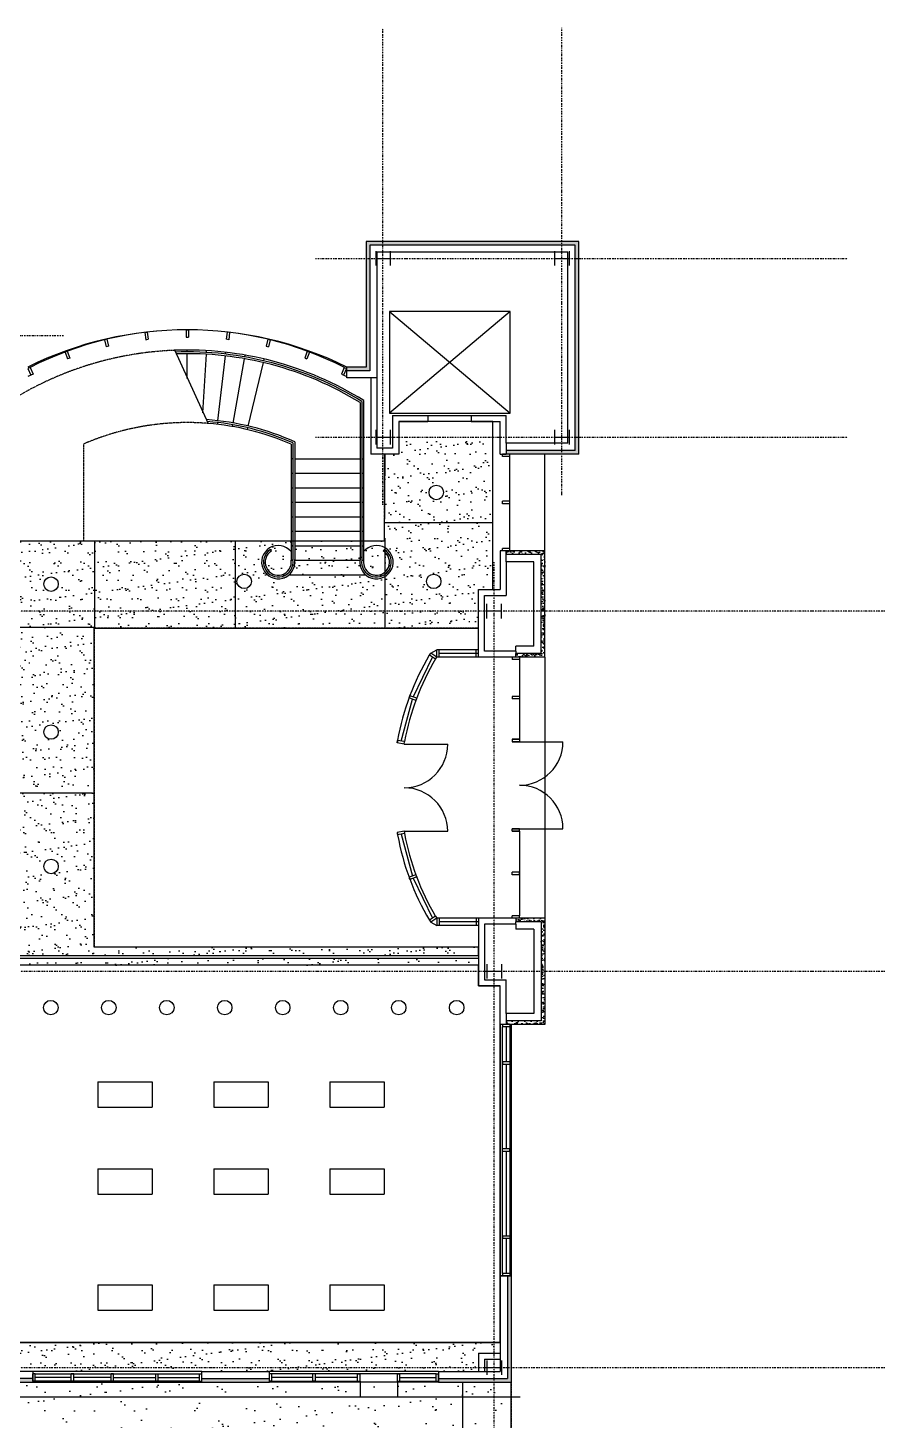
# Model space of a CAD drawing. Header units: inches. Extents: x -37 to 8263, y -3768 to 3636.
# Drawn here: x 4400 to 5103, y -2625 to -1473 of the extents above; entities that cross this region are included whole.
import ezdxf

# ---------------------------------------------------------------- set-up
doc = ezdxf.new("R2010")
doc.units = ezdxf.units.IN
doc.header["$MEASUREMENT"] = 0
doc.linetypes.add('D2', pattern=[0.15625, 0.0625, -0.09375])
doc.linetypes.add('DASHDOTX2', pattern=[2, 1, -0.5, 0, -0.5])
for name, color, linetype in [('CEILING', 1, 'Continuous'), ('DOORS', 2, 'Continuous'), ('ELECTRICAL', 5, 'Continuous'), ('EQUIPMENT', 7, 'Continuous'), ('MECHANICAL', 5, 'Continuous'), ('MILLWORK', 2, 'Continuous'), ('poche', 1, 'Continuous'), ('SITE', 1, 'Continuous'), ('STAIRS', 2, 'Continuous'), ('STRUCTURE', 1, 'DASHDOTX2'), ('WALLS', 4, 'Continuous'), ('WINDOWS', 2, 'Continuous')]:
    doc.layers.add(name, color=color, linetype=linetype)
pattern_1 = [(37.5, (3176.1406, -2886.3455), (-0.1259867, 3.8536475), [0, -3.04, 0, -3.4, 0, -3.25]), (7.5, (3176.1406, -2886.3455), (3.539553, 5.644292), [0, -1.64, 0, -2.74, 0, -1.05]), (327.5, (3173.6806, -2886.3455), (6.2282837, 0.011318), [0, -1, 0, -3.6, 0, -4.7]), (317.5, (3173.6806, -2886.3455), (6.012253, 1.755351), [0, -0.5, 0, -2.36, 0, -2.7])]

# ---------------------------------------------------------------- blocks, each defined once
blk = doc.blocks.new('12in CAN')
at = {"layer": 'ELECTRICAL', "linetype": 'Continuous'}
blk.add_circle((0, 0), 6, dxfattribs=at)
blk = doc.blocks.new("4' FLOURO")
at = {"layer": 'ELECTRICAL', "linetype": 'Continuous'}
for p, q in [((1.5, -1.5), (46.5, -1.5)), ((1.5, -1.5), (1.5, -22.5)), ((46.5, -1.5), (46.5, -22.5)), ((1.5, -22.5), (46.5, -22.5))]:
    blk.add_line(p, q, dxfattribs=at)

msp = doc.modelspace()

# ---------------------------------------------------------------- hatches: boundary and pattern name
at = {"layer": 'CEILING'}
h = msp.add_hatch(dxfattribs=at)
h.set_pattern_fill('AR-SAND', color=256, scale=8, style=0)
h.paths.add_polyline_path([(4785.3, -1811.8), (4707.3, -1811.8), (4707.3, -1825.8), (4695.8, -1825.8), (4695.3, -1897.8), (4383.3, -1897.8), (4383.3, -1955.8), (4773.3, -1955.8), (4773.3, -1937.8), (4785.3, -1937.8)])
h.paths.add_polyline_path([(4732.4, -1857.5, -1), (4744.4, -1857.5, -1)], flags=16)
h.paths.add_polyline_path([(4742.3, -1931.1, -1), (4730.3, -1931.1, -1)], flags=16)
h.paths.add_polyline_path([(4585.4, -1931.1, -1), (4573.4, -1931.1, -1)], flags=16)
h.paths.add_polyline_path([(4425.5, -1933.4, -1), (4413.5, -1933.4, -1)], flags=16)
h.paths.add_polyline_path([(4773.3, -1955.8), (4383.3, -1955.8), (4383.3, -2240.8), (4773.3, -2240.8), (4773.3, -2233.8), (4455.3, -2233.8), (4455.3, -1969.8), (4773.3, -1969.8)])
h.paths.add_polyline_path([(4425.5, -2055.8, -1), (4413.5, -2055.8, -1)], flags=16)
h.paths.add_polyline_path([(4425.5, -2167, -1), (4413.5, -2167, -1)], flags=16)
h.paths.add_polyline_path([(4381.3, -2004.8), (4375.3, -2004.8), (4375.3, -2240.8), (4381.3, -2240.8)])
h.paths.add_polyline_path([(4383.3, -2004.8), (4381.3, -2004.8), (4381.3, -2240.8), (4383.3, -2240.8)])
h.paths.add_polyline_path([(4773.3, -2242.8), (4383.3, -2242.8), (4383.3, -2248.8), (4773.3, -2248.8)])
h = msp.add_hatch(dxfattribs=at)
h.set_pattern_fill('AR-SAND', color=256, scale=8, style=0)
h.paths.add_polyline_path([(4773.3, -2581.8), (4773.3, -2569.8), (4786.3, -2569.8), (4786.3, -2560.8), (4370.3, -2560.8), (4370.3, -2568.8), (4383.3, -2568.8), (4383.3, -2581.8)])
h = msp.add_hatch(dxfattribs=at)
h.set_pattern_fill('AR-SAND', color=256, scale=8, style=0)
h.paths.add_polyline_path([(4773.3, -2581.8), (4383.3, -2581.8), (4383.3, -2584.8), (4404.3, -2584.8), (4544.3, -2584.8), (4600.3, -2584.8), (4740.3, -2584.8), (4773.3, -2584.8)])
h = msp.add_hatch(dxfattribs=at)
h.set_pattern_fill('AR-SAND', color=2, scale=16, style=0)
h.paths.add_polyline_path([(3934.3, -2593.8), (3920.3, -2593.8), (3920.3, -2801.8), (3934.3, -2801.8)])
h.paths.add_polyline_path([(3934.3, -2801.8), (3960.3, -2801.8), (3960.3, -2593.8), (3934.3, -2593.8)])
h.paths.add_polyline_path([(3988.3, -2592.8), (3988.3, -2593.8), (3960.3, -2593.8), (3960.3, -2801.8), (4328.3, -2801.8), (4328.3, -2592.8), (4184.3, -2592.8), (4184.3, -2593.8), (4128.3, -2593.8), (4128.3, -2592.8)])
h.paths.add_polyline_path([(4041.8, -2650.6, -1), (4029.8, -2650.6, -1)], flags=16)
h.paths.add_polyline_path([(4041.8, -2745.1, -1), (4029.8, -2745.1, -1)], flags=16)
h.paths.add_polyline_path([(4152.1, -2650.6, -1), (4140.1, -2650.6, -1)], flags=16)
h.paths.add_polyline_path([(4152.1, -2745.1, -1), (4140.1, -2745.1, -1)], flags=16)
h.paths.add_polyline_path([(4253.9, -2650.6, -1), (4241.9, -2650.6, -1)], flags=16)
h.paths.add_polyline_path([(4253.9, -2745.1, -1), (4241.9, -2745.1, -1)], flags=16)
h.paths.add_polyline_path([(4328.3, -2801.8), (4370.3, -2801.8), (4370.3, -2593.8), (4332.3, -2593.8), (4332.3, -2592.8), (4328.3, -2592.8)])
h.paths.add_polyline_path([(4392.3, -2593.8), (4370.3, -2593.8), (4370.3, -2801.8), (4392.3, -2801.8)])
h.paths.add_polyline_path([(4392.3, -2801.8), (4760.3, -2801.8), (4760.3, -2593.8), (4740.3, -2593.8), (4600.3, -2593.8), (4544.3, -2593.8), (4404.3, -2593.8), (4392.3, -2593.8)])
h.paths.add_polyline_path([(4497.6, -2650.6, -1), (4485.6, -2650.6, -1)], flags=16)
h.paths.add_polyline_path([(4497.6, -2745.1, -1), (4485.6, -2745.1, -1)], flags=16)
h.paths.add_polyline_path([(4608, -2650.6, -1), (4596, -2650.6, -1)], flags=16)
h.paths.add_polyline_path([(4608, -2745.1, -1), (4596, -2745.1, -1)], flags=16)
h.paths.add_polyline_path([(4709.7, -2650.6, -1), (4697.7, -2650.6, -1)], flags=16)
h.paths.add_polyline_path([(4709.7, -2745.1, -1), (4697.7, -2745.1, -1)], flags=16)
h.paths.add_polyline_path([(4786.3, -2593.8), (4760.3, -2593.8), (4760.3, -2801.8), (4786.3, -2801.8)])
h.paths.add_polyline_path([(4786.3, -2801.8), (4800.3, -2801.8), (4800.3, -2593.8), (4786.3, -2593.8)])
h.paths.add_polyline_path([(4392.3, -2801.8), (4392.3, -2845.8), (4760.3, -2845.8), (4760.3, -2801.8)])
h.paths.add_polyline_path([(4392.3, -2845.8), (4392.3, -2889.8), (4760.3, -2889.8), (4760.3, -2845.8)])
h.paths.add_polyline_path([(4328.3, -2889.8), (4328.3, -2845.8), (3960.3, -2845.8), (3960.3, -2889.8)])
h.paths.add_polyline_path([(4328.3, -2845.8), (4328.3, -2801.8), (3960.3, -2801.8), (3960.3, -2845.8)])
h.paths.add_polyline_path([(3934.3, -2889.8), (3920.3, -2889.8), (3920.3, -3095.8), (3934.3, -3095.8)])
h.paths.add_polyline_path([(3960.3, -2889.8), (3934.3, -2889.8), (3934.3, -3095.8), (3960.3, -3095.8)])
h.paths.add_polyline_path([(3960.3, -3095.8), (4332.3, -3095.8), (4332.3, -2889.8), (3960.3, -2889.8)])
h.paths.add_polyline_path([(4041.8, -2951.4, -1), (4029.8, -2951.4, -1)], flags=16)
h.paths.add_polyline_path([(4041.8, -3046, -1), (4029.8, -3046, -1)], flags=16)
h.paths.add_polyline_path([(4152.1, -2951.4, -1), (4140.1, -2951.4, -1)], flags=16)
h.paths.add_polyline_path([(4152.1, -3046, -1), (4140.1, -3046, -1)], flags=16)
h.paths.add_polyline_path([(4253.9, -2951.4, -1), (4241.9, -2951.4, -1)], flags=16)
h.paths.add_polyline_path([(4253.9, -3046, -1), (4241.9, -3046, -1)], flags=16)
h.paths.add_polyline_path([(4370.3, -2889.8), (4332.3, -2889.8), (4332.3, -3095.8), (4370.3, -3095.8)])
h.paths.add_polyline_path([(4392.3, -2889.8), (4370.3, -2889.8), (4370.3, -3095.8), (4392.3, -3095.8)])
h.paths.add_polyline_path([(4392.3, -3095.8), (4760.3, -3095.8), (4760.3, -2889.8), (4392.3, -2889.8)])
h.paths.add_polyline_path([(4473.2, -2947.1, -1), (4461.2, -2947.1, -1)], flags=16)
h.paths.add_polyline_path([(4473.2, -3041.7, -1), (4461.2, -3041.7, -1)], flags=16)
h.paths.add_polyline_path([(4583.6, -2947.1, -1), (4571.6, -2947.1, -1)], flags=16)
h.paths.add_polyline_path([(4583.6, -3041.7, -1), (4571.6, -3041.7, -1)], flags=16)
h.paths.add_polyline_path([(4685.4, -2947.1, -1), (4673.4, -2947.1, -1)], flags=16)
h.paths.add_polyline_path([(4685.4, -3041.7, -1), (4673.4, -3041.7, -1)], flags=16)
h.paths.add_polyline_path([(4760.3, -2889.8), (4760.3, -3095.8), (4786.3, -3095.8), (4786.3, -2889.8)])
h.paths.add_polyline_path([(4800.3, -2889.8), (4786.3, -2889.8), (4786.3, -3095.8), (4800.3, -3095.8)])
at = {"layer": 'poche'}
h = msp.add_hatch(dxfattribs=at)
h.set_pattern_fill('AR-SAND', color=256, scale=2, style=0)
h.set_pattern_definition(pattern_1)
h.paths.add_polyline_path([(4842.3, -1822.8), (4796.3, -1822.8), (4796.3, -1825.8), (4799.3, -1825.8), (4842.3, -1825.8)])
h.paths.add_polyline_path([(4856.3, -1811.8), (4853.3, -1811.8), (4853.3, -1822.8), (4842.3, -1822.8), (4842.3, -1825.8), (4856.3, -1825.8)])
h.paths.add_polyline_path([(4856.3, -1663.8), (4853.3, -1663.8), (4853.3, -1811.8), (4856.3, -1811.8)])
h.paths.add_polyline_path([(4856.3, -1649.8), (4842.3, -1649.8), (4842.3, -1652.8), (4853.3, -1652.8), (4853.3, -1663.8), (4856.3, -1663.8)])
h.paths.add_polyline_path([(4842.3, -1649.8), (4694.3, -1649.8), (4694.3, -1652.8), (4842.3, -1652.8)])
h.paths.add_polyline_path([(4694.3, -1649.8), (4680.3, -1649.8), (4680.3, -1663.8), (4683.3, -1663.8), (4683.3, -1652.8), (4694.3, -1652.8)])
h.paths.add_polyline_path([(4683.3, -1663.8), (4680.3, -1663.8), (4680.3, -1753.8), (4664.3, -1753.8), (4664.3, -1756.8), (4683.3, -1756.8)])
h = msp.add_hatch(dxfattribs=at)
h.set_pattern_fill('AR-SAND', color=256, scale=2, style=0)
h.set_pattern_definition(pattern_1)
h.paths.add_polyline_path([(4825.3, -1908.8), (4825.3, -1955.8), (4828.3, -1955.8), (4828.3, -1905.8), (4796.3, -1905.8), (4796.3, -1908.8)])
h.paths.add_polyline_path([(4825.3, -1990.8), (4804.3, -1990.8), (4804.3, -1993.8), (4807.3, -1993.8), (4828.3, -1993.8), (4828.3, -1955.8), (4825.3, -1955.8)])
h = msp.add_hatch(dxfattribs=at)
h.set_pattern_fill('AR-SAND', color=256, scale=2, style=0)
h.set_pattern_definition(pattern_1)
h.paths.add_polyline_path([(4804.3, -2209.8), (4804.3, -2212.8), (4825.3, -2212.8), (4825.3, -2253.8), (4828.3, -2253.8), (4828.3, -2209.8)])
h.paths.add_polyline_path([(4828.3, -2253.8), (4825.3, -2253.8), (4825.3, -2294.8), (4796.3, -2294.8), (4796.3, -2297.8), (4800.3, -2297.8), (4828.3, -2297.8)])
h = msp.add_hatch(dxfattribs=at)
h.set_pattern_fill('AR-SAND', color=256, scale=2, style=0)
h.set_pattern_definition(pattern_1)
h.paths.add_polyline_path([(4404.3, -2590.8), (4370.3, -2590.8), (4370.3, -2593.8), (4404.3, -2593.8)])
h.paths.add_polyline_path([(4600.3, -2590.8), (4544.3, -2590.8), (4544.3, -2592.8), (4544.3, -2593.8), (4600.3, -2593.8)])
h.paths.add_polyline_path([(4786.3, -2590.8), (4740.3, -2590.8), (4740.3, -2592.8), (4740.3, -2593.8), (4786.3, -2593.8)])
h.paths.add_polyline_path([(4800.3, -2581.8), (4797.3, -2581.8), (4797.3, -2590.8), (4786.3, -2590.8), (4786.3, -2593.8), (4800.3, -2593.8)])
h.paths.add_polyline_path([(4800.3, -2505.8), (4797.3, -2505.8), (4797.3, -2581.8), (4800.3, -2581.8)])

# ---------------------------------------------------------------- linework, layer by layer
at = {"layer": 'CEILING', "color": 5}
for p, q in [((4828.3, -1905.8), (4828.3, -1825.8)), ((4828.3, -1993.8), (4828.3, -2209.8)), ((4800.3, -2505.8), (4800.3, -2297.8)), ((4404.3, -2593.8), (4544.3, -2593.8)), ((4740.3, -2593.8), (4600.3, -2593.8)), ((4800.3, -3321.8), (4800.3, -2593.8))]:
    msp.add_line(p, q, dxfattribs=at)
at = {"layer": 'CEILING', "color": 1}
for p, q in [((4785.3, -1882.6), (4695.3, -1882.6)), ((4455.8, -1969.2), (4455.8, -1897.8)), ((4572.3, -1969.8), (4572.3, -1897.8)), ((4695.7, -1895.7), (4695.7, -1969.8)), ((4455.8, -1969.2), (4383.3, -1969.2)), ((4453.9, -2106.3), (4383.3, -2106.3))]:
    msp.add_line(p, q, dxfattribs=at)
at = {"layer": 'CEILING', "color": 4}
for p, q in [((4544.3, -2584.8), (4404.3, -2584.8)), ((4740.3, -2584.8), (4600.3, -2584.8))]:
    msp.add_line(p, q, dxfattribs=at)
at = {"layer": 'CEILING'}
msp.add_line((4760.3, -2801.8), (4760.3, -2593.8), dxfattribs=at)
at = {"layer": 'CEILING', "color": 4}
for points in [[(4785.3, -1798.8), (4707.3, -1798.8), (4707.3, -1825.8), (4695.8, -1825.8), (4695.3, -1897.8), (4383.3, -1897.8), (4383.3, -2240.8), (4773.3, -2240.8), (4773.3, -2233.8), (4455.3, -2233.8), (4455.3, -1969.8), (4773.3, -1969.8), (4773.3, -1937.8), (4785.3, -1937.8)], [(4383.3, -2248.8), (4383.3, -2266.8), (4362.3, -2266.8), (4362.3, -2560.8), (4791.3, -2560.8), (4791.3, -2265.8), (4773.3, -2265.8), (4773.3, -2248.8)]]:
    msp.add_lwpolyline(points, close=True, dxfattribs=at)
at = {"layer": 'CEILING', "color": 5}
msp.add_arc((4532.3, -2021.1), 298.2, 63.7235, 116.2765, dxfattribs=at)
at = {"layer": 'DOORS', "color": 1}
msp.add_line((4731.3, -1793.8), (4767.3, -1793.8), dxfattribs=at)
at = {"layer": 'DOORS', "linetype": 'Continuous'}
for p, q in [((4801.3, -2061.8), (4807.3, -2061.8)), ((4801.3, -2061.8), (4801.3, -2063.8)), ((4807.3, -2061.8), (4807.3, -2063.8)), ((4801.3, -2063.8), (4807.3, -2063.8)), ((4801.3, -2137.8), (4801.3, -2135.8)), ((4801.3, -2135.8), (4807.3, -2135.8)), ((4801.3, -2137.8), (4807.3, -2137.8)), ((4807.3, -2137.8), (4807.3, -2135.8))]:
    msp.add_line(p, q, dxfattribs=at)
at = {"layer": 'DOORS', "color": 4, "linetype": 'Continuous'}
for p, q in [((4711.9, -2065.9), (4747.9, -2065.9)), ((4807.3, -2063.8), (4843.3, -2063.8)), ((4711.9, -2137.9), (4747.9, -2137.9)), ((4807.3, -2135.8), (4843.3, -2135.8))]:
    msp.add_line(p, q, dxfattribs=at)
at = {"layer": 'DOORS', "color": 1, "linetype": 'Continuous'}
for centre, start, end in [((4711.9, -2065.9), 270, 0), ((4807.3, -2063.8), 270, 0), ((4711.9, -2137.9), 0, 90), ((4807.3, -2135.8), 0, 90)]:
    msp.add_arc(centre, 36, start, end, dxfattribs=at)
at = {"layer": 'EQUIPMENT', "color": 1}
for p, q in [((4383.3, -2240.8), (4773.3, -2240.8)), ((4383.3, -2242.8), (4773.3, -2242.8))]:
    msp.add_line(p, q, dxfattribs=at)
at = {"layer": 'EQUIPMENT', "color": 2}
for p, q in [((4675.3, -2592.8), (4675.3, -2605.8)), ((4706.3, -2592.8), (4706.3, -2605.8)), ((4675.3, -2605.8), (4706.3, -2605.8))]:
    msp.add_line(p, q, dxfattribs=at)
at = {"layer": 'MECHANICAL', "color": 3}
for p, q in [((4799.6, -1707.8), (4699.6, -1707.8)), ((4699.6, -1707.8), (4699.6, -1791.8)), ((4799.6, -1791.8), (4799.6, -1707.8)), ((4699.6, -1791.8), (4799.6, -1791.8))]:
    msp.add_line(p, q, dxfattribs=at)
at = {"layer": 'MECHANICAL', "color": 1}
for p, q in [((4699.6, -1707.8), (4799.6, -1791.8)), ((4799.6, -1707.8), (4699.6, -1791.8))]:
    msp.add_line(p, q, dxfattribs=at)
at = {"layer": 'MILLWORK'}
msp.add_line((4791.3, -2560.8), (4362.3, -2560.8), dxfattribs=at)
at = {"layer": 'poche', "color": 2}
for p, q in [((4683.3, -1652.8), (4683.3, -1756.8)), ((4853.3, -1652.8), (4683.3, -1652.8)), ((4853.3, -1822.8), (4853.3, -1652.8)), ((4683.3, -1756.8), (4664.3, -1756.8)), ((4853.3, -1822.8), (4796.3, -1822.8)), ((4825.3, -1908.8), (4796.3, -1908.8)), ((4825.3, -1990.8), (4825.3, -1908.8)), ((4825.3, -1990.8), (4804.3, -1990.8)), ((4825.3, -2212.8), (4804.3, -2212.8)), ((4825.3, -2212.8), (4825.3, -2294.8)), ((4825.3, -2294.8), (4796.3, -2294.8)), ((4797.3, -2505.8), (4797.3, -2590.8)), ((4404.3, -2590.8), (3923.3, -2590.8)), ((4544.3, -2590.8), (4600.3, -2590.8)), ((4740.3, -2590.8), (4797.3, -2590.8))]:
    msp.add_line(p, q, dxfattribs=at)
at = {"layer": 'SITE'}
msp.add_line((3912.6, -2605.8), (4807.9, -2605.8), dxfattribs=at)
at = {"layer": 'STAIRS'}
for p, q in [((4522, -1740), (4549.5, -1800.5)), ((4532.3, -1741.3), (4532.3, -1739.8)), ((4532.3, -1763.3), (4532.3, -1742.8)), ((4545.3, -1791.5), (4548.1, -1743.2)), ((4548.2, -1741.7), (4548.3, -1740.2)), ((4557.7, -1798.3), (4564, -1744.6)), ((4564.2, -1743.1), (4564.3, -1741.6)), ((4570.3, -1800.1), (4579.7, -1746.9)), ((4580, -1745.4), (4580.2, -1744)), ((4582.8, -1802.7), (4595.3, -1750.1)), ((4595.6, -1748.7), (4596, -1747.2)), ((4678.3, -1781.5), (4678.3, -1913.6)), ((4557.4, -1801.2), (4557.5, -1799.7)), ((4569.8, -1803.1), (4570.1, -1801.6)), ((4582.1, -1805.6), (4582.5, -1804.1)), ((4619.8, -1829.6), (4618.3, -1829.6)), ((4621.3, -1829.6), (4675.3, -1829.6)), ((4676.8, -1829.6), (4678.3, -1829.6)), ((4618.3, -1841.6), (4619.8, -1841.6)), ((4621.3, -1841.6), (4675.3, -1841.6)), ((4676.8, -1841.6), (4678.3, -1841.6)), ((4618.3, -1853.6), (4619.8, -1853.6)), ((4621.3, -1853.6), (4675.3, -1853.6)), ((4676.8, -1853.6), (4678.3, -1853.6)), ((4618.3, -1865.6), (4619.8, -1865.6)), ((4621.3, -1865.6), (4675.3, -1865.6)), ((4676.8, -1865.6), (4678.3, -1865.6)), ((4618.3, -1877.6), (4619.8, -1877.6)), ((4621.3, -1877.6), (4675.3, -1877.6)), ((4676.8, -1877.6), (4678.3, -1877.6)), ((4618.3, -1889.6), (4619.8, -1889.6)), ((4621.3, -1889.6), (4675.3, -1889.6)), ((4676.8, -1889.6), (4678.3, -1889.6)), ((4619.8, -1901.6), (4618.3, -1901.6)), ((4618.3, -1901.6), (4619.8, -1901.6)), ((4621.3, -1901.6), (4675.3, -1901.6)), ((4676.8, -1901.6), (4678.3, -1901.6)), ((4619.8, -1913.6), (4618.3, -1913.6)), ((4618.3, -1913.6), (4619.8, -1913.6)), ((4621.3, -1913.6), (4675.3, -1913.6)), ((4676.8, -1913.6), (4678.3, -1913.6)), ((4616.7, -1925.6), (4679.8, -1925.6))]:
    msp.add_line(p, q, dxfattribs=at)
at = {"layer": 'STAIRS', "color": 1}
for p, q in [((4675.3, -1783.2), (4675.3, -1913.6)), ((4676.8, -1782.3), (4676.8, -1913.6)), ((4619.8, -1816.6), (4619.8, -1913.6)), ((4621.3, -1815.7), (4621.3, -1913.6)), ((4601.9, -1906.1), (4601.1, -1904.8)), ((4694.6, -1906.1), (4695.4, -1904.8))]:
    msp.add_line(p, q, dxfattribs=at)
at = {"layer": 'STAIRS', "color": 2, "linetype": 'D2'}
msp.add_line((4446.3, -1817.6), (4446.3, -1897.8), dxfattribs=at)
at = {"layer": 'STAIRS', "color": 2}
msp.add_line((4618.3, -1817.6), (4618.3, -1913.6), dxfattribs=at)
at = {"layer": 'STAIRS', "color": 2, "linetype": 'D2'}
for radius, start, end in [(276.3, 92.2384, 121.9046), (216.3, 85.4234, 113.4337)]:
    msp.add_arc((4532.3, -2016), radius, start, end, dxfattribs=at)
at = {"layer": 'STAIRS', "color": 2}
msp.add_arc((4532.3, -2016), 276.3, 58.0954, 92.2384, dxfattribs=at)
at = {"layer": 'STAIRS', "color": 1}
for centre, radius, start, end in [((4532.3, -2016), 274.8, 58.2689, 92.1079), ((4532.3, -2016), 273.3, 58.4441, 91.9758), ((4607.6, -1915.2), 12.3, 121.8965, 8.6201), ((4607.6, -1915.2), 10.8, 121.8965, 8.6201), ((4688.9, -1915.2), 12.3, 171.3799, 58.1035), ((4688.9, -1915.2), 10.8, 171.3799, 58.1035)]:
    msp.add_arc(centre, radius, start, end, dxfattribs=at)
at = {"layer": 'STAIRS', "color": 1, "linetype": 'Continuous'}
for radius, start, end in [(219.3, 66.0506, 85.8651), (217.8, 66.3069, 85.646)]:
    msp.add_arc((4532.3, -2016), radius, start, end, dxfattribs=at)
at = {"layer": 'STAIRS', "color": 2, "linetype": 'Continuous'}
msp.add_arc((4532.3, -2016), 216.3, 66.5663, 85.4234, dxfattribs=at)
at = {"layer": 'STAIRS'}
for centre, start, end in [((4607.6, -1915.2), 39.3188, 8.6201), ((4688.9, -1915.2), 171.3799, 140.6812)]:
    msp.add_arc(centre, 13.8, start, end, dxfattribs=at)
at = {"layer": 'STRUCTURE'}
for p, q in [((4694.3, -1867.8), (4694.3, -1473.1)), ((4842.3, -1859.8), (4842.3, -1473.1)), ((4638.3, -1663.8), (5079.2, -1663.8)), ((4429.8, -1727.8), (3862.6, -1727.8)), ((4638.3, -1811.8), (5079.2, -1811.8)), ((4786.3, -3486.9), (4786.3, -1915)), ((6437, -1955.8), (3862.6, -1955.8)), ((6437, -2253.8), (3862.6, -2253.8)), ((6437, -2581.8), (3862.6, -2581.8))]:
    msp.add_line(p, q, dxfattribs=at)
at = {"layer": 'STRUCTURE', "color": 5, "linetype": 'Continuous'}
for p, q in [((4688.3, -1657.8), (4688.3, -1669.8)), ((4700.3, -1657.8), (4700.3, -1669.8)), ((4836.3, -1657.8), (4836.3, -1669.8)), ((4848.3, -1657.8), (4848.3, -1669.8)), ((4688.3, -1663.8), (4700.3, -1663.8)), ((4836.3, -1663.8), (4848.3, -1663.8)), ((4688.3, -1805.8), (4688.3, -1817.8)), ((4700.3, -1805.8), (4700.3, -1817.8)), ((4836.3, -1805.8), (4836.3, -1817.8)), ((4848.3, -1805.8), (4848.3, -1817.8)), ((4688.3, -1811.8), (4700.3, -1811.8)), ((4836.3, -1811.8), (4848.3, -1811.8)), ((4780.3, -1961.8), (4780.3, -1949.8)), ((4792.3, -1955.8), (4780.3, -1955.8)), ((4792.3, -1961.8), (4792.3, -1949.8)), ((4780.3, -2247.8), (4780.3, -2259.8)), ((4792.3, -2253.8), (4780.3, -2253.8)), ((4792.3, -2247.8), (4792.3, -2259.8)), ((4780.3, -2575.8), (4780.3, -2587.8)), ((4792.3, -2575.8), (4792.3, -2587.8)), ((4792.3, -2581.8), (4780.3, -2581.8))]:
    msp.add_line(p, q, dxfattribs=at)
at = {"layer": 'WALLS', "color": 5}
for p, q in [((4680.3, -1649.8), (4680.3, -1753.8)), ((4856.3, -1649.8), (4680.3, -1649.8)), ((4856.3, -1825.8), (4856.3, -1649.8)), ((4680.3, -1753.8), (4664.3, -1753.8)), ((4856.3, -1825.8), (4796.3, -1825.8)), ((4828.3, -1905.8), (4796.3, -1905.8)), ((4828.3, -1993.8), (4828.3, -1905.8)), ((4828.3, -1993.8), (4804.3, -1993.8)), ((4828.3, -2209.8), (4804.3, -2209.8)), ((4828.3, -2209.8), (4828.3, -2297.8)), ((4828.3, -2297.8), (4791.3, -2297.8)), ((4800.3, -2505.8), (4800.3, -2593.8)), ((4332.3, -2593.8), (4404.3, -2593.8)), ((4544.3, -2593.8), (4600.3, -2593.8)), ((4740.3, -2593.8), (4800.3, -2593.8))]:
    msp.add_line(p, q, dxfattribs=at)
at = {"layer": 'WALLS'}
for p, q in [((4847.3, -1658.8), (4689.3, -1658.8)), ((4689.3, -1658.8), (4689.3, -1762.8)), ((4847.3, -1816.8), (4847.3, -1658.8)), ((4689.3, -1762.8), (4664.3, -1762.8)), ((4684.3, -1762.8), (4684.3, -1825.8)), ((4689.3, -1762.8), (4689.3, -1820.8)), ((4702.3, -1793.8), (4702.3, -1820.8)), ((4702.3, -1793.8), (4731.3, -1793.8)), ((4731.3, -1793.8), (4731.3, -1798.8)), ((4767.3, -1793.8), (4767.3, -1798.8)), ((4767.3, -1793.8), (4796.3, -1793.8)), ((4796.3, -1816.8), (4796.3, -1793.8)), ((4707.3, -1798.8), (4707.3, -1825.8)), ((4707.3, -1798.8), (4731.3, -1798.8)), ((4767.3, -1798.8), (4791.3, -1798.8)), ((4791.3, -1825.8), (4791.3, -1798.8)), ((4707.3, -1825.8), (4684.3, -1825.8)), ((4702.3, -1820.8), (4689.3, -1820.8)), ((4791.3, -1825.8), (4796.3, -1825.8)), ((4791.3, -1905.8), (4791.3, -1937.8)), ((4796.3, -1905.8), (4791.3, -1905.8)), ((4796.3, -1914.8), (4796.3, -1942.8)), ((4819.3, -1984.8), (4819.3, -1914.8)), ((4773.3, -1937.8), (4791.3, -1937.8)), ((4773.3, -1993.8), (4773.3, -1937.8)), ((4778.3, -1942.8), (4796.3, -1942.8)), ((4778.3, -1988.8), (4778.3, -1942.8)), ((4804.3, -1988.8), (4778.3, -1988.8)), ((4804.3, -1988.8), (4804.3, -1984.8)), ((4804.3, -1993.8), (4804.3, -1990.8)), ((4805.3, -1993.8), (4773.3, -1993.8)), ((4805.3, -2209.8), (4773.3, -2209.8)), ((4773.3, -2209.8), (4773.3, -2265.8)), ((4804.3, -2209.8), (4804.3, -2212.8)), ((4778.3, -2214.8), (4778.3, -2260.8)), ((4804.3, -2214.8), (4778.3, -2214.8)), ((4804.3, -2214.8), (4804.3, -2218.8)), ((4819.3, -2218.8), (4819.3, -2288.8)), ((4773.3, -2265.8), (4791.3, -2265.8)), ((4778.3, -2260.8), (4796.3, -2260.8)), ((4791.3, -2297.8), (4791.3, -2265.8)), ((4796.3, -2288.8), (4796.3, -2260.8)), ((4791.3, -2505.8), (4791.3, -2584.8)), ((4773.3, -2569.8), (4791.3, -2569.8)), ((4773.3, -2569.8), (4773.3, -2584.8)), ((4404.3, -2584.8), (3929.3, -2584.8)), ((4404.3, -2584.8), (4404.3, -2593.8)), ((4544.3, -2593.8), (4544.3, -2584.8)), ((4544.3, -2584.8), (4600.3, -2584.8)), ((4600.3, -2593.8), (4600.3, -2584.8)), ((4740.3, -2584.8), (4740.3, -2593.8)), ((4740.3, -2584.8), (4791.3, -2584.8))]:
    msp.add_line(p, q, dxfattribs=at)
at = {"layer": 'WALLS', "color": 4}
for p, q in [((4664.3, -1762.8), (4664.3, -1753.8)), ((4847.3, -1816.8), (4796.3, -1816.8)), ((4819.3, -1914.8), (4796.3, -1914.8)), ((4819.3, -1984.8), (4804.3, -1984.8)), ((4819.3, -2218.8), (4804.3, -2218.8)), ((4819.3, -2288.8), (4796.3, -2288.8)), ((4800.3, -2297.8), (4791.3, -2297.8)), ((4791.3, -2505.8), (4800.3, -2505.8)), ((4791.3, -2505.8), (4800.3, -2505.8)), ((4800.3, -2505.8), (4791.3, -2505.8))]:
    msp.add_line(p, q, dxfattribs=at)
at = {"layer": 'WALLS', "color": 2, "linetype": 'D2'}
for p, q in [((4785.3, -1937.8), (4785.3, -1798.8)), ((4695.3, -1825.8), (4695.3, -1897.8)), ((4695.3, -1897.8), (4446.3, -1897.8)), ((4773.3, -1969.8), (4455.3, -1969.8)), ((4455.3, -1969.8), (4455.3, -2233.8)), ((4773.3, -2233.8), (4455.3, -2233.8)), ((4800.3, -2593.8), (4800.3, -2801.8))]:
    msp.add_line(p, q, dxfattribs=at)
at = {"layer": 'WALLS', "color": 2}
for p, q in [((4796.3, -1816.8), (4796.3, -1825.8)), ((4796.3, -1914.8), (4796.3, -1905.8)), ((4804.3, -1988.8), (4804.3, -1990.8)), ((4804.3, -2214.8), (4804.3, -2212.8)), ((4796.3, -2288.8), (4796.3, -2297.8)), ((4778.3, -2574.8), (4791.3, -2574.8)), ((4778.3, -2574.8), (4778.3, -2584.8))]:
    msp.add_line(p, q, dxfattribs=at)
at = {"layer": 'WINDOWS', "linetype": 'Continuous'}
for p, q in [((4497.2, -1725.1), (4499.2, -1724.9)), ((4497.2, -1725.1), (4497.9, -1731.1)), ((4499.2, -1724.9), (4499.9, -1730.8)), ((4531.3, -1723), (4533.3, -1723)), ((4531.3, -1723), (4531.3, -1729)), ((4533.3, -1723), (4533.3, -1729)), ((4565.3, -1724.9), (4564.6, -1730.8)), ((4567.3, -1725.1), (4565.3, -1724.9)), ((4567.3, -1725.1), (4566.6, -1731.1)), ((4465.6, -1730.8), (4463.7, -1731.3)), ((4463.7, -1731.3), (4465.1, -1737.1)), ((4467, -1736.6), (4465.1, -1737.1)), ((4465.6, -1730.8), (4467, -1736.6)), ((4497.9, -1731.1), (4499.9, -1730.8)), ((4531.3, -1729), (4533.3, -1729)), ((4566.6, -1731.1), (4564.6, -1730.8)), ((4598.9, -1730.8), (4597.5, -1736.6)), ((4597.5, -1736.6), (4599.4, -1737.1)), ((4598.9, -1730.8), (4600.9, -1731.3)), ((4600.9, -1731.3), (4599.4, -1737.1)), ((4432.9, -1740.7), (4431.1, -1741.4)), ((4431.1, -1741.4), (4433.2, -1747)), ((4432.9, -1740.7), (4435, -1746.3)), ((4435, -1746.3), (4433.2, -1747)), ((4631.6, -1740.7), (4629.5, -1746.3)), ((4629.5, -1746.3), (4631.3, -1747)), ((4633.4, -1741.4), (4631.3, -1747)), ((4631.6, -1740.7), (4633.4, -1741.4)), ((4402.2, -1754.1), (4400.3, -1754.9)), ((4400.3, -1754.9), (4402.8, -1760.4)), ((4404.6, -1759.6), (4400.3, -1761.5)), ((4402.2, -1754.1), (4404.6, -1759.6)), ((4662.3, -1754.1), (4659.9, -1759.6)), ((4659.9, -1759.6), (4664.3, -1761.5)), ((4664.2, -1754.9), (4661.7, -1760.4)), ((4662.3, -1754.1), (4664.2, -1754.9)), ((4793.3, -1827.8), (4793.3, -1825.8)), ((4799.3, -1825.8), (4793.3, -1825.8)), ((4799.3, -1827.8), (4793.3, -1827.8)), ((4799.3, -1827.8), (4799.3, -1825.8)), ((4793.3, -1866.8), (4793.3, -1864.8)), ((4799.3, -1864.8), (4793.3, -1864.8)), ((4799.3, -1866.8), (4799.3, -1864.8)), ((4799.3, -1866.8), (4793.3, -1866.8)), ((4793.3, -1905.8), (4793.3, -1903.8)), ((4799.3, -1903.8), (4793.3, -1903.8)), ((4799.3, -1905.8), (4793.3, -1905.8)), ((4799.3, -1905.8), (4799.3, -1903.8)), ((4732.7, -1992.1), (4733.8, -1990.5)), ((4737.7, -1995.5), (4732.7, -1992.1)), ((4738.8, -1993.8), (4733.8, -1990.5)), ((4738.8, -1993.8), (4738.8, -1987.8)), ((4740.8, -1987.8), (4738.8, -1987.8)), ((4740.8, -1993.8), (4740.8, -1987.8)), ((4771.3, -1993.8), (4771.3, -1987.8)), ((4773.3, -1987.8), (4771.3, -1987.8)), ((4773.3, -1993.8), (4773.3, -1987.8)), ((4737.7, -1995.5), (4738.8, -1993.8)), ((4740.8, -1993.8), (4738.8, -1993.8)), ((4773.3, -1993.8), (4771.3, -1993.8)), ((4807.3, -1993.8), (4801.3, -1993.8)), ((4801.3, -1993.8), (4801.3, -1995.8)), ((4807.3, -1995.8), (4801.3, -1995.8)), ((4807.3, -1993.8), (4807.3, -1995.8)), ((4715.9, -2027.6), (4716.6, -2025.8)), ((4721.5, -2029.7), (4715.9, -2027.6)), ((4722.2, -2027.8), (4716.6, -2025.8)), ((4807.3, -2026.3), (4801.3, -2026.3)), ((4801.3, -2026.3), (4801.3, -2028.3)), ((4807.3, -2026.3), (4807.3, -2028.3)), ((4721.5, -2029.7), (4722.2, -2027.8)), ((4807.3, -2028.3), (4801.3, -2028.3)), ((4807.3, -2061.8), (4801.3, -2061.8)), ((4801.3, -2061.8), (4801.3, -2063.8)), ((4807.3, -2061.8), (4807.3, -2063.8)), ((4706, -2064.6), (4706.3, -2062.7)), ((4711.9, -2065.7), (4706, -2064.6)), ((4712.2, -2063.7), (4706.3, -2062.7)), ((4711.9, -2065.7), (4712.2, -2063.7)), ((4807.3, -2063.8), (4801.3, -2063.8)), ((4711.9, -2137.9), (4706, -2138.9)), ((4706, -2138.9), (4706.3, -2140.9)), ((4712.2, -2139.8), (4706.3, -2140.9)), ((4711.9, -2137.9), (4712.2, -2139.8)), ((4801.3, -2137.8), (4801.3, -2135.8)), ((4807.3, -2135.8), (4801.3, -2135.8)), ((4807.3, -2137.8), (4801.3, -2137.8)), ((4807.3, -2137.8), (4807.3, -2135.8)), ((4721.5, -2173.8), (4715.9, -2175.9)), ((4715.9, -2175.9), (4716.6, -2177.8)), ((4722.2, -2175.7), (4716.6, -2177.8)), ((4721.5, -2173.8), (4722.2, -2175.7)), ((4801.3, -2173.8), (4801.3, -2171.8)), ((4807.3, -2171.8), (4801.3, -2171.8)), ((4807.3, -2173.8), (4801.3, -2173.8)), ((4807.3, -2173.8), (4807.3, -2171.8)), ((4737.7, -2208.1), (4732.7, -2211.4)), ((4732.7, -2211.4), (4733.8, -2213.1)), ((4738.8, -2209.8), (4733.8, -2213.1)), ((4737.7, -2208.1), (4738.8, -2209.8)), ((4740.8, -2209.8), (4738.8, -2209.8)), ((4738.8, -2209.8), (4738.8, -2215.8)), ((4740.8, -2209.8), (4740.8, -2215.8)), ((4773.3, -2209.8), (4771.3, -2209.8)), ((4771.3, -2209.8), (4771.3, -2215.8)), ((4773.3, -2209.8), (4773.3, -2215.8)), ((4801.3, -2209.8), (4801.3, -2207.8)), ((4807.3, -2207.8), (4801.3, -2207.8)), ((4807.3, -2209.8), (4801.3, -2209.8)), ((4807.3, -2209.8), (4807.3, -2207.8)), ((4740.8, -2215.8), (4738.8, -2215.8)), ((4773.3, -2215.8), (4771.3, -2215.8)), ((4793.3, -2297.8), (4793.3, -2299.8)), ((4799.3, -2297.8), (4793.3, -2297.8)), ((4799.3, -2299.8), (4793.3, -2299.8)), ((4799.3, -2297.8), (4799.3, -2299.8)), ((4793.3, -2328.8), (4793.3, -2330.8)), ((4799.3, -2328.8), (4793.3, -2328.8)), ((4799.3, -2330.8), (4793.3, -2330.8)), ((4799.3, -2328.8), (4799.3, -2330.8)), ((4793.3, -2402.8), (4793.3, -2400.8)), ((4799.3, -2400.8), (4793.3, -2400.8)), ((4799.3, -2402.8), (4793.3, -2402.8)), ((4799.3, -2402.8), (4799.3, -2400.8)), ((4793.3, -2472.8), (4793.3, -2474.8)), ((4799.3, -2472.8), (4793.3, -2472.8)), ((4799.3, -2474.8), (4793.3, -2474.8)), ((4799.3, -2472.8), (4799.3, -2474.8)), ((4793.3, -2503.8), (4793.3, -2505.8)), ((4799.3, -2503.8), (4793.3, -2503.8)), ((4799.3, -2505.8), (4793.3, -2505.8)), ((4799.3, -2503.8), (4799.3, -2505.8)), ((4404.3, -2592.8), (4404.3, -2586.8)), ((4406.3, -2586.8), (4404.3, -2586.8)), ((4406.3, -2592.8), (4406.3, -2586.8)), ((4436.3, -2592.8), (4436.3, -2586.8)), ((4438.3, -2586.8), (4436.3, -2586.8)), ((4438.3, -2592.8), (4438.3, -2586.8)), ((4469.3, -2592.8), (4469.3, -2586.8)), ((4471.3, -2586.8), (4469.3, -2586.8)), ((4471.3, -2592.8), (4471.3, -2586.8)), ((4506.3, -2592.8), (4506.3, -2586.8)), ((4506.3, -2586.8), (4508.3, -2586.8)), ((4508.3, -2592.8), (4508.3, -2586.8)), ((4542.3, -2592.8), (4542.3, -2586.8)), ((4542.3, -2586.8), (4544.3, -2586.8)), ((4544.3, -2592.8), (4544.3, -2586.8)), ((4602.3, -2586.8), (4600.3, -2586.8)), ((4600.3, -2592.8), (4600.3, -2586.8)), ((4602.3, -2592.8), (4602.3, -2586.8)), ((4636.3, -2592.8), (4636.3, -2586.8)), ((4638.3, -2586.8), (4636.3, -2586.8)), ((4638.3, -2592.8), (4638.3, -2586.8)), ((4673.3, -2586.8), (4675.3, -2586.8)), ((4673.3, -2592.8), (4673.3, -2586.8)), ((4675.3, -2592.8), (4675.3, -2586.8)), ((4706.3, -2586.8), (4708.3, -2586.8)), ((4706.3, -2592.8), (4706.3, -2586.8)), ((4708.3, -2592.8), (4708.3, -2586.8)), ((4738.3, -2592.8), (4738.3, -2586.8)), ((4738.3, -2586.8), (4740.3, -2586.8)), ((4740.3, -2592.8), (4740.3, -2586.8)), ((4406.3, -2592.8), (4404.3, -2592.8)), ((4438.3, -2592.8), (4436.3, -2592.8)), ((4471.3, -2592.8), (4469.3, -2592.8)), ((4506.3, -2592.8), (4508.3, -2592.8)), ((4542.3, -2592.8), (4544.3, -2592.8)), ((4602.3, -2592.8), (4600.3, -2592.8)), ((4638.3, -2592.8), (4636.3, -2592.8)), ((4673.3, -2592.8), (4675.3, -2592.8)), ((4706.3, -2592.8), (4708.3, -2592.8)), ((4738.3, -2592.8), (4740.3, -2592.8))]:
    msp.add_line(p, q, dxfattribs=at)
at = {"layer": 'WINDOWS', "color": 3, "linetype": 'Continuous'}
for p, q in [((4799.3, -1903.8), (4799.3, -1827.8)), ((4773.3, -1990.8), (4740.8, -1990.8)), ((4807.3, -1993.8), (4807.3, -2061.8)), ((4807.3, -2137.8), (4807.3, -2207.8)), ((4773.3, -2212.8), (4740.8, -2212.8)), ((4796.3, -2299.8), (4796.3, -2328.8)), ((4796.3, -2330.8), (4796.3, -2400.8)), ((4796.3, -2402.8), (4796.3, -2472.8)), ((4796.3, -2474.8), (4796.3, -2503.8)), ((4436.3, -2589.8), (4406.3, -2589.8)), ((4469.3, -2589.8), (4438.3, -2589.8)), ((4471.3, -2589.8), (4506.3, -2589.8)), ((4508.3, -2589.8), (4542.3, -2589.8)), ((4636.3, -2589.8), (4602.3, -2589.8)), ((4673.3, -2589.8), (4638.3, -2589.8)), ((4708.3, -2589.8), (4738.3, -2589.8))]:
    msp.add_line(p, q, dxfattribs=at)
at = {"layer": 'WINDOWS', "color": 2}
for p, q in [((4733.8, -1990.5), (4738.8, -1987.8)), ((4733.8, -2213.1), (4738.8, -2215.8))]:
    msp.add_line(p, q, dxfattribs=at)
at = {"layer": 'WINDOWS', "color": 1, "linetype": 'Continuous'}
for p, q in [((4773.3, -1987.8), (4740.8, -1987.8)), ((4773.3, -1993.8), (4740.8, -1993.8)), ((4773.3, -2209.8), (4740.8, -2209.8)), ((4773.3, -2215.8), (4740.8, -2215.8)), ((4793.3, -2400.8), (4793.3, -2299.8)), ((4799.3, -2299.8), (4799.3, -2400.8)), ((4793.3, -2503.8), (4793.3, -2402.8)), ((4799.3, -2402.8), (4799.3, -2503.8)), ((4406.3, -2586.8), (4542.3, -2586.8)), ((4738.3, -2586.8), (4602.3, -2586.8)), ((4542.3, -2592.8), (4406.3, -2592.8)), ((4602.3, -2592.8), (4675.3, -2592.8)), ((4602.3, -2592.8), (4675.3, -2592.8)), ((4706.3, -2592.8), (4738.3, -2592.8))]:
    msp.add_line(p, q, dxfattribs=at)
at = {"layer": 'WINDOWS', "color": 3}
for p, q in [((4719.4, -2026.8), (4735.2, -1993.8)), ((4709.3, -2063.2), (4718.7, -2028.7)), ((4709.3, -2140.4), (4718.7, -2174.9)), ((4719.4, -2176.7), (4735.2, -2209.8))]:
    msp.add_line(p, q, dxfattribs=at)
at = {"layer": 'WINDOWS', "color": 1}
for p, q in [((4791.3, -2297.8), (4791.3, -2505.8)), ((4800.3, -2297.8), (4800.3, -2505.8))]:
    msp.add_line(p, q, dxfattribs=at)
at = {"layer": 'WINDOWS', "color": 3}
for start, end in [(90, 116.948), (63.052, 90)]:
    msp.add_arc((4532.3, -2010), 287.1, start, end, dxfattribs=at)
at = {"layer": 'WINDOWS', "color": 1}
for centre, radius, start, end in [((4918.9, -2101.8), 216.2, 149.5012, 169.5576), ((4918.9, -2101.8), 210.2, 149.5015, 169.5495), ((4918.8, -2101.8), 216, 190.4334, 210.5044), ((4918.9, -2101.7), 210.2, 190.4505, 210.4985)]:
    msp.add_arc(centre, radius, start, end, dxfattribs=at)
at = {"layer": 'WINDOWS', "color": 2}
for p in [(4716.2, -2026.7), (4706.2, -2063.6), (4706.2, -2139.9), (4716.2, -2176.9)]:
    msp.add_point(p, dxfattribs=at)

# ---------------------------------------------------------------- block references
at = {"layer": 'ELECTRICAL'}
for name, p in [('12in CAN', (4738.4, -1857.5)), ('12in CAN', (4419.5, -1933.4)), ('12in CAN', (4579.4, -1931.1)), ('12in CAN', (4736.3, -1931.1)), ('12in CAN', (4419.5, -2055.8)), ('12in CAN', (4419.5, -2167)), ('12in CAN', (4419.3, -2283.8)), ('12in CAN', (4467.3, -2283.8)), ('12in CAN', (4515.3, -2283.8)), ('12in CAN', (4563.3, -2283.8)), ('12in CAN', (4611.3, -2283.8)), ('12in CAN', (4659.3, -2283.8)), ('12in CAN', (4707.3, -2283.8)), ('12in CAN', (4755.3, -2283.8)), ("4' FLOURO", (4456.8, -2343.8)), ("4' FLOURO", (4552.8, -2343.8)), ("4' FLOURO", (4648.8, -2343.8)), ("4' FLOURO", (4456.8, -2415.8)), ("4' FLOURO", (4552.8, -2415.8)), ("4' FLOURO", (4648.8, -2415.8)), ("4' FLOURO", (4456.8, -2511.8)), ("4' FLOURO", (4552.8, -2511.8)), ("4' FLOURO", (4648.8, -2511.8))]:
    msp.add_blockref(name, p, dxfattribs=at)

doc.saveas('drawing.dxf')
